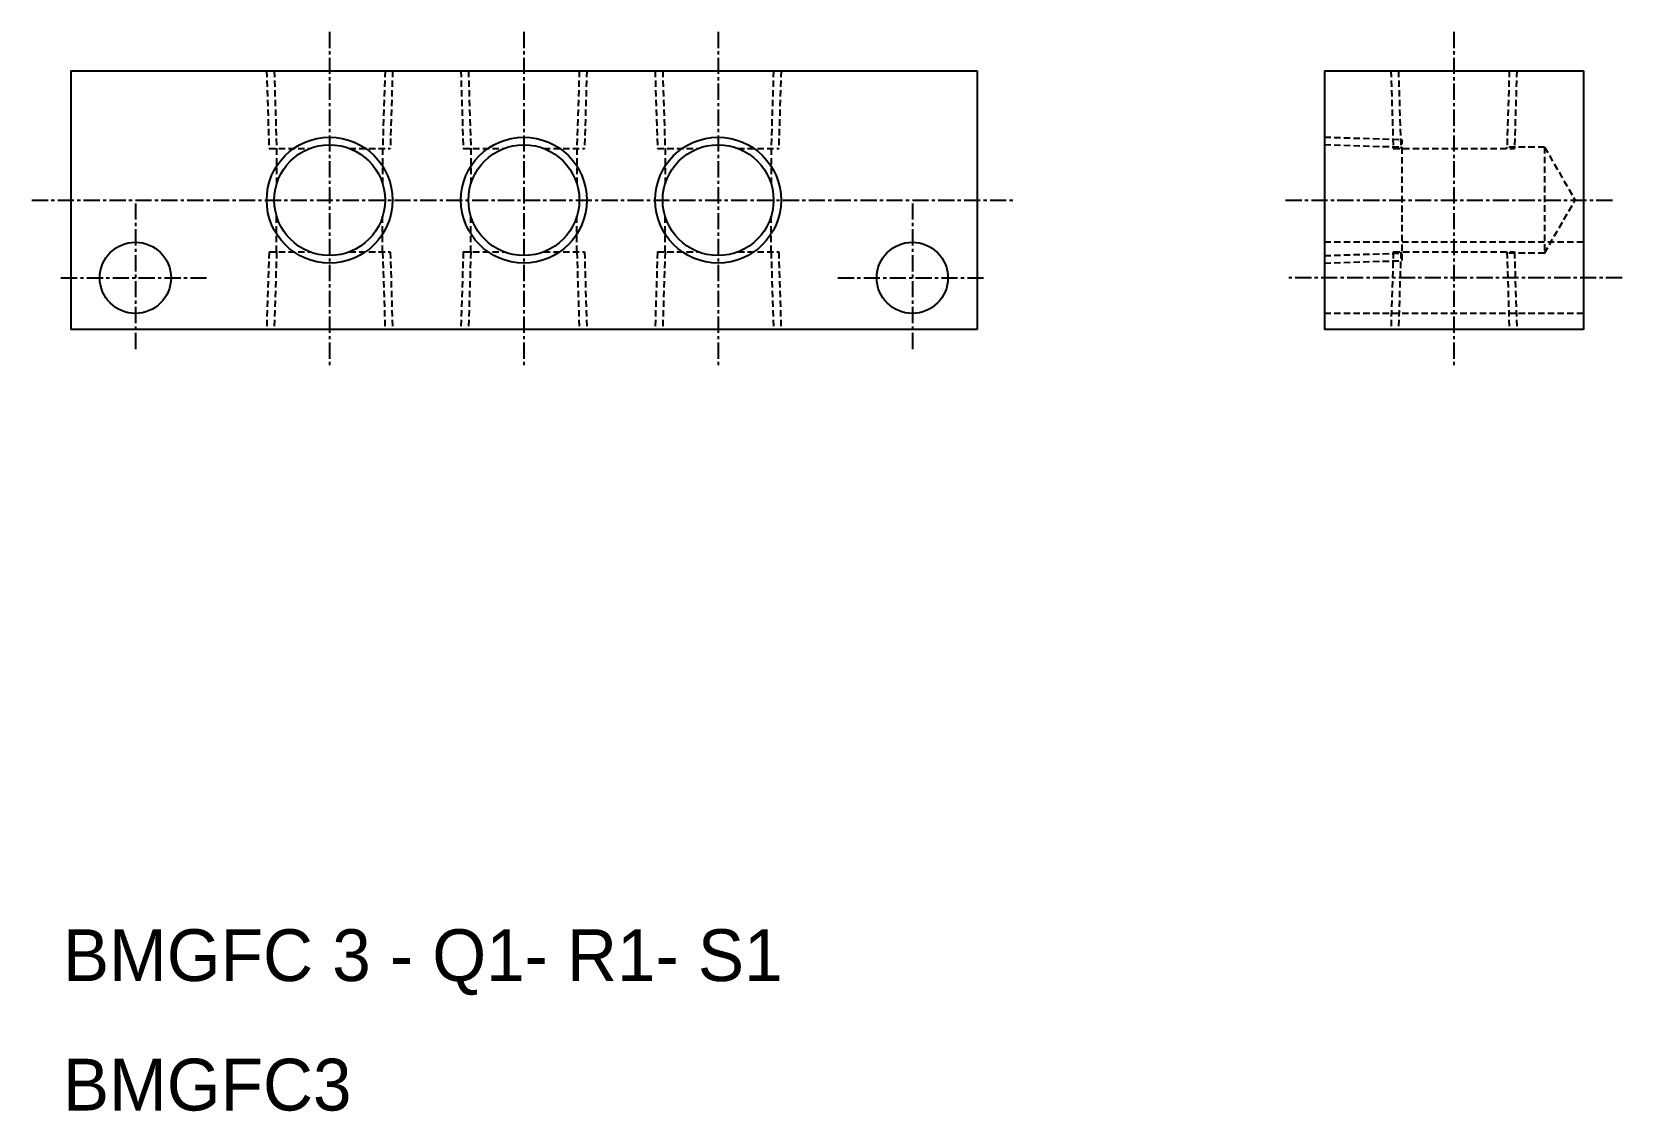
# Model space of a CAD drawing. Extents: x 3481 to 3604, y 10675 to 10759.
import ezdxf

# ---------------------------------------------------------------- set-up
doc = ezdxf.new("R2010")
doc.units = 0
doc.linetypes.add('CENTER', pattern=[2, 1.25, -0.25, 0.25, -0.25])
doc.linetypes.add('DASHED', pattern=[0.75, 0.5, -0.25])
doc.layers.get('0').update_dxf_attribs({"linetype": 'CONTINUOUS'})
doc.layers.add('CENTER', color=1, linetype='CENTER')

msp = doc.modelspace()

# ---------------------------------------------------------------- linework, layer by layer
at = {"color": 7, "linetype": 'CONTINUOUS'}
for p, q in [((3484.23, 10755.77), (3554.23, 10755.77)), ((3484.23, 10755.77), (3484.23, 10735.77)), ((3554.23, 10755.77), (3554.23, 10735.77)), ((3581.05, 10755.77), (3581.05, 10735.77)), ((3581.05, 10755.77), (3601.05, 10755.77)), ((3601.05, 10755.77), (3601.05, 10735.77)), ((3554.23, 10735.77), (3484.23, 10735.77)), ((3601.05, 10735.77), (3581.05, 10735.77))]:
    msp.add_line(p, q, dxfattribs=at)
at = {"color": 3, "linetype": 'DASHED'}
for p, q in [((3499.36, 10755.77), (3499.55, 10749.77)), ((3499.95, 10755.77), (3500.13, 10749.77)), ((3508.51, 10755.77), (3508.32, 10749.77)), ((3509.09, 10755.77), (3508.91, 10749.77)), ((3514.36, 10755.77), (3514.55, 10749.77)), ((3514.95, 10755.77), (3515.13, 10749.77)), ((3523.51, 10755.77), (3523.32, 10749.77)), ((3524.09, 10755.77), (3523.91, 10749.77)), ((3529.36, 10755.77), (3529.55, 10749.77)), ((3529.95, 10755.77), (3530.13, 10749.77)), ((3538.51, 10755.77), (3538.32, 10749.77)), ((3539.09, 10755.77), (3538.91, 10749.77)), ((3586.19, 10755.77), (3586.37, 10749.77)), ((3586.77, 10755.77), (3586.96, 10749.77)), ((3595.33, 10755.77), (3595.15, 10749.77)), ((3595.91, 10755.77), (3595.73, 10749.77)), ((3581.05, 10750.64), (3587.05, 10750.45)), ((3499.55, 10749.77), (3502.7, 10749.77)), ((3500.13, 10749.77), (3500.13, 10747.03)), ((3505.76, 10749.77), (3508.91, 10749.77)), ((3508.32, 10749.77), (3508.32, 10747.03)), ((3514.55, 10749.77), (3517.7, 10749.77)), ((3515.13, 10749.77), (3515.13, 10747.03)), ((3520.76, 10749.77), (3523.91, 10749.77)), ((3523.32, 10749.77), (3523.32, 10747.03)), ((3529.55, 10749.77), (3532.7, 10749.77)), ((3530.13, 10749.77), (3530.13, 10747.03)), ((3535.76, 10749.77), (3538.91, 10749.77)), ((3538.32, 10749.77), (3538.32, 10747.03)), ((3581.05, 10750.06), (3587.05, 10749.87)), ((3586.37, 10749.77), (3595.73, 10749.77)), ((3586.96, 10749.87), (3587.05, 10749.87)), ((3586.96, 10749.77), (3586.96, 10749.87)), ((3587.05, 10741.1), (3587.05, 10750.45)), ((3598.05, 10749.87), (3595.15, 10749.87)), ((3595.15, 10749.77), (3595.15, 10749.87)), ((3598.05, 10749.87), (3598.05, 10741.68)), ((3598.05, 10749.87), (3600.42, 10745.77)), ((3598.05, 10741.68), (3600.42, 10745.77)), ((3500.13, 10741.77), (3500.13, 10744.52)), ((3508.32, 10741.77), (3508.32, 10744.52)), ((3515.13, 10741.77), (3515.13, 10744.52)), ((3523.32, 10741.77), (3523.32, 10744.52)), ((3530.13, 10741.77), (3530.13, 10744.52)), ((3538.32, 10741.77), (3538.32, 10744.52)), ((3601.05, 10742.52), (3581.05, 10742.52)), ((3499.55, 10741.77), (3499.36, 10735.77)), ((3499.55, 10741.77), (3502.7, 10741.77)), ((3500.13, 10741.77), (3499.95, 10735.77)), ((3505.76, 10741.77), (3508.91, 10741.77)), ((3508.32, 10741.77), (3508.51, 10735.77)), ((3508.91, 10741.77), (3509.09, 10735.77)), ((3514.55, 10741.77), (3514.36, 10735.77)), ((3514.55, 10741.77), (3517.7, 10741.77)), ((3515.13, 10741.77), (3514.95, 10735.77)), ((3520.76, 10741.77), (3523.91, 10741.77)), ((3523.32, 10741.77), (3523.51, 10735.77)), ((3523.91, 10741.77), (3524.09, 10735.77)), ((3529.55, 10741.77), (3529.36, 10735.77)), ((3529.55, 10741.77), (3532.7, 10741.77)), ((3530.13, 10741.77), (3529.95, 10735.77)), ((3535.76, 10741.77), (3538.91, 10741.77)), ((3538.32, 10741.77), (3538.51, 10735.77)), ((3538.91, 10741.77), (3539.09, 10735.77)), ((3581.05, 10741.49), (3587.05, 10741.68)), ((3581.05, 10740.91), (3587.05, 10741.1)), ((3586.37, 10741.77), (3586.19, 10735.77)), ((3586.37, 10741.77), (3595.73, 10741.77)), ((3586.96, 10741.77), (3586.77, 10735.77)), ((3586.96, 10741.77), (3586.96, 10741.68)), ((3586.96, 10741.68), (3587.05, 10741.68)), ((3595.15, 10741.77), (3595.33, 10735.77)), ((3595.15, 10741.77), (3595.15, 10741.68)), ((3598.05, 10741.68), (3595.15, 10741.68)), ((3595.73, 10741.77), (3595.91, 10735.77)), ((3601.05, 10737.02), (3581.05, 10737.02))]:
    msp.add_line(p, q, dxfattribs=at)
at = {"color": 3, "linetype": 'CONTINUOUS'}
for centre in [(3504.23, 10745.77), (3519.23, 10745.77), (3534.23, 10745.77)]:
    msp.add_circle(centre, 4.86, dxfattribs=at)
at = {"color": 7, "linetype": 'CONTINUOUS'}
for centre, radius in [((3504.23, 10745.77), 4.28), ((3519.23, 10745.77), 4.28), ((3534.23, 10745.77), 4.28), ((3489.23, 10739.77), 2.75), ((3549.23, 10739.77), 2.75)]:
    msp.add_circle(centre, radius, dxfattribs=at)
at = {"layer": 'CENTER'}
for p, q in [((3504.23, 10758.77), (3504.23, 10732.77)), ((3519.23, 10758.77), (3519.23, 10732.77)), ((3534.23, 10758.77), (3534.23, 10732.77)), ((3591.05, 10758.77), (3591.05, 10732.77)), ((3481.23, 10745.77), (3557.23, 10745.77)), ((3578.05, 10745.77), (3603.42, 10745.77)), ((3489.23, 10745.52), (3489.23, 10734.02)), ((3549.23, 10745.52), (3549.23, 10734.02)), ((3483.48, 10739.77), (3494.98, 10739.77)), ((3543.48, 10739.77), (3554.98, 10739.77)), ((3604.05, 10739.77), (3578.05, 10739.77))]:
    msp.add_line(p, q, dxfattribs=at)

# ---------------------------------------------------------------- texts
at = {"color": 7, "linetype": 'CONTINUOUS'}
for s, p in [('BMGFC 3 - Q1- R1- S1', (3483.63, 10685.45)), ('BMGFC3', (3483.63, 10675.45))]:
    msp.add_text(s, height=4, dxfattribs=at).set_placement(p)

doc.saveas('drawing.dxf')
